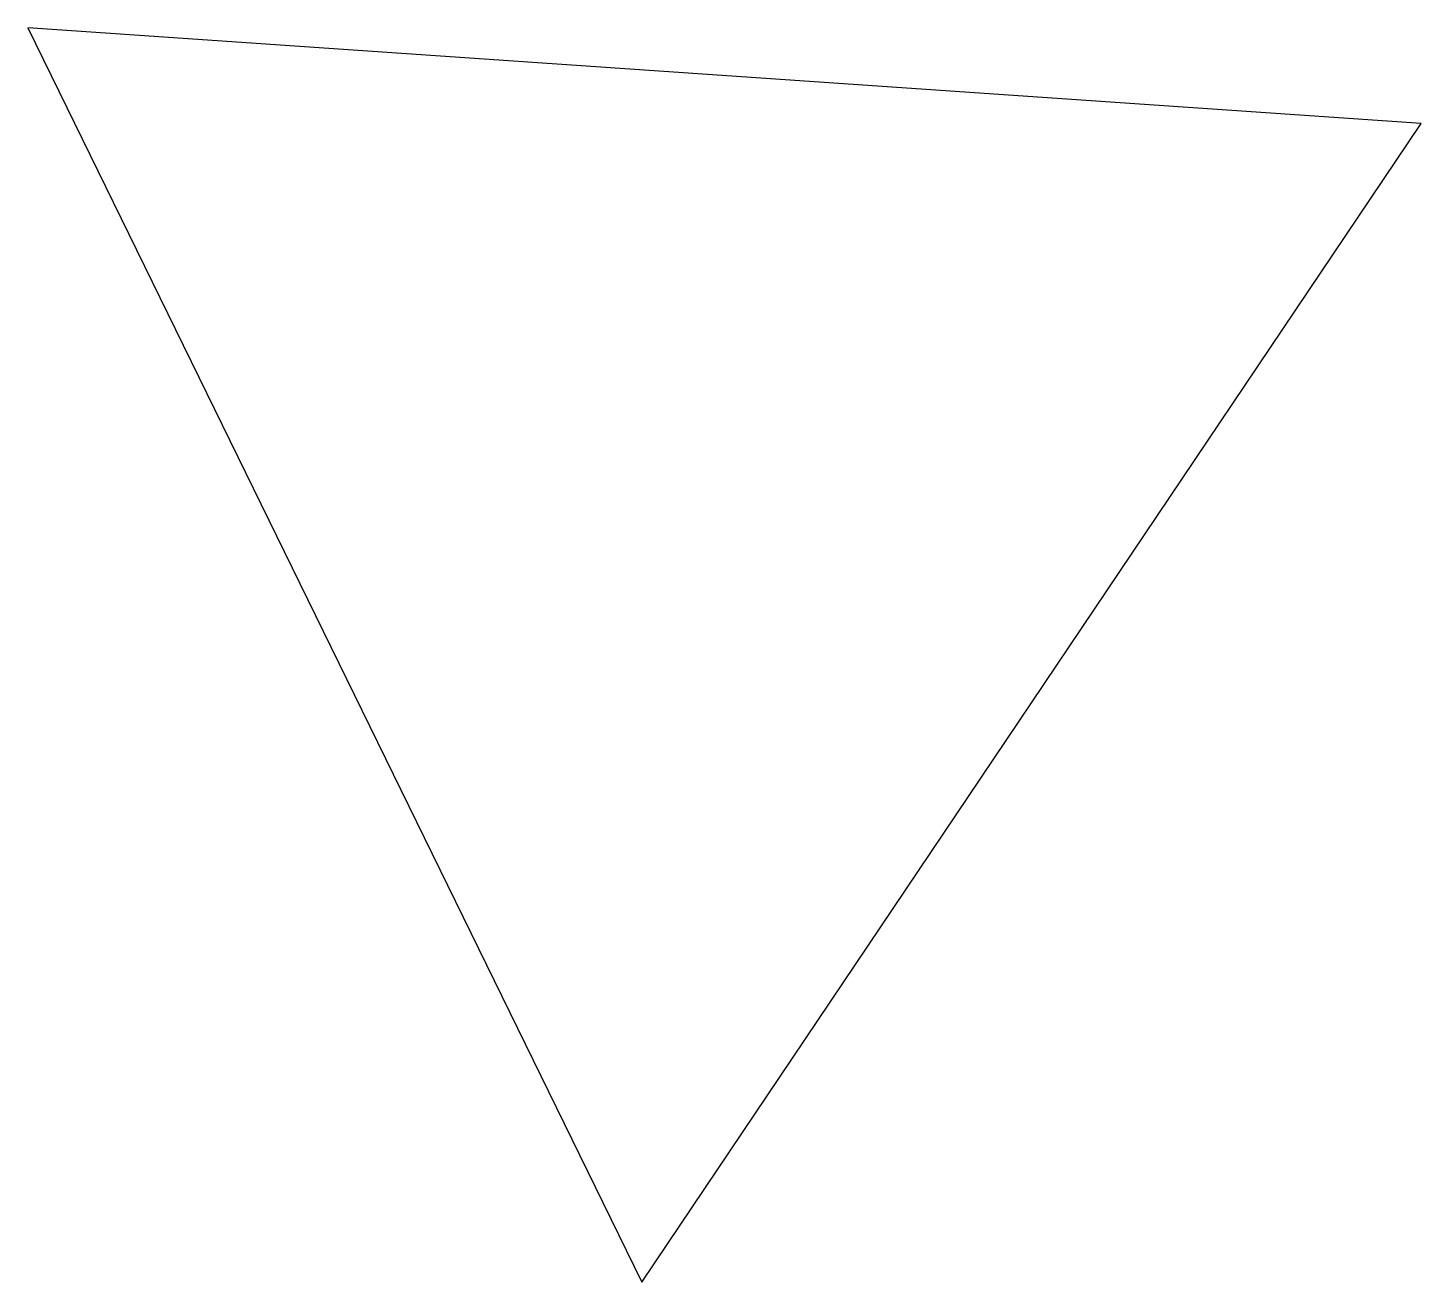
# Model space of a CAD drawing. Header units: millimetres. Extents: x 4550 to 5547, y 6817 to 7715.
import ezdxf

# ---------------------------------------------------------------- set-up
doc = ezdxf.new("R2010")
doc.units = ezdxf.units.MM
doc.layers.add('solid', color=7, linetype='Continuous')

msp = doc.modelspace()

# ---------------------------------------------------------------- linework, layer by layer
at = {"layer": 'solid'}
msp.add_lwpolyline([(5547.28, 7646.34), (4549.63, 7714.76), (4989.21, 6816.55)], close=True, dxfattribs=at)

doc.saveas('drawing.dxf')
